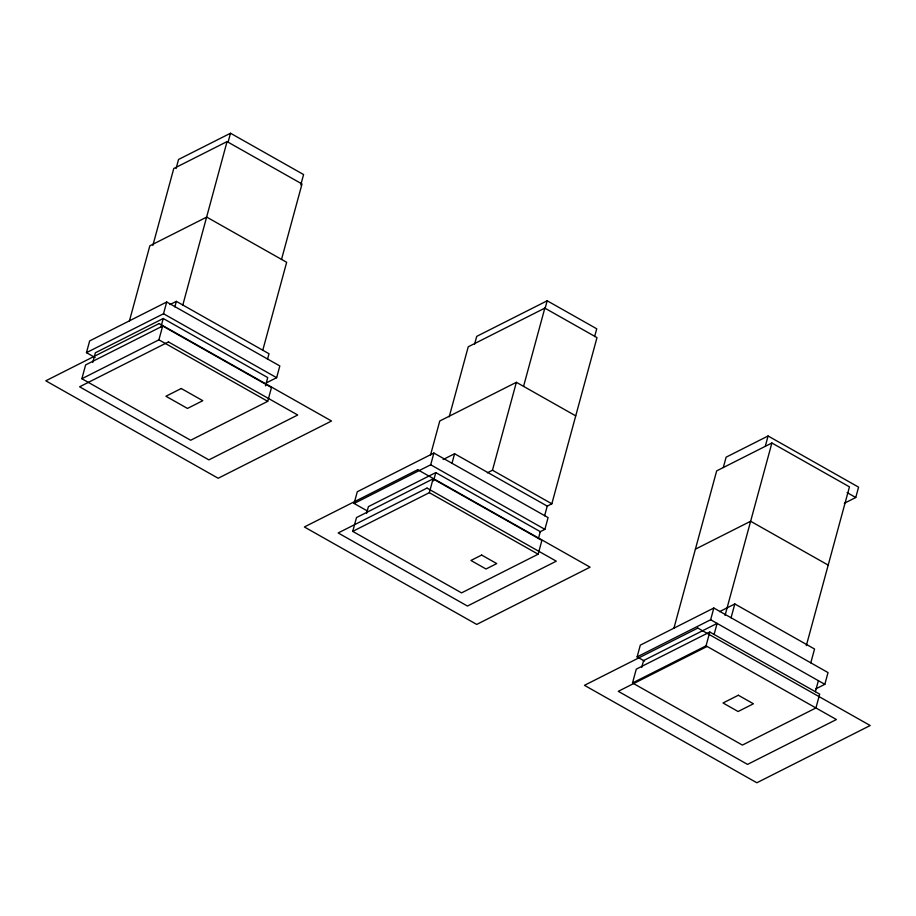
<?xml version="1.0" encoding="UTF-8"?>
<svg xmlns="http://www.w3.org/2000/svg" width="916" height="916" viewBox="0 0 916 916"><rect width="100%" height="100%" fill="white"/><g stroke="black" fill="none" stroke-linecap="round" stroke-linejoin="round"><path stroke-width="1.37" d="M95.172 357.572L86.47 352.66L89.653 340.924L166.712 302.005L279.827 365.953L276.643 377.69L266.533 382.796M81.868 378.732L85.623 364.923L162.67 326.004L271.479 387.525L267.735 401.334L190.677 440.252L81.868 378.732L158.915 339.825L162.67 326.004M92.745 362.438L95.379 352.775L163.231 318.505L267.735 377.575L265.48 385.865M129.316 321.367L149.846 245.809L206.707 217.092L286.662 262.297L262.778 350.221M152.88 245.396L173.765 168.51L227.054 141.591L302.017 183.979L281.498 259.491M176.09 168.533L178.551 159.464L230.5 133.232L303.585 174.544L300.769 184.906M86.47 352.66L163.517 313.741L166.712 302.005M160.987 326.783L163.231 318.505M174.853 306.883L176.353 301.364L269.006 353.736L267.506 359.267M182.822 305.017L227.054 141.591M228.038 142.289L230.5 133.232M367.763 511.185L354.103 503.468L357.297 491.732L433.886 453.042L548.089 517.597L544.894 529.345L539.787 531.921M352.74 531.372L356.496 517.563L433.085 478.873L541.894 540.394L538.139 554.203L461.55 592.881L352.74 531.372L429.329 492.682L433.085 478.873M366.526 513.533L368.404 506.628L435.798 472.587L540.303 531.658L538.425 538.562M430.44 455.332L439.772 420.994L516.372 382.304L575.729 415.864M354.103 503.468L430.703 464.778L433.886 453.042M449.206 416.826L468.236 346.798L544.825 308.12L596.992 337.603L551.844 503.789L546.737 506.376M433.554 480.877L435.798 472.587M474.614 344.141L476.721 336.367L547.184 300.78L596.74 328.798L594.633 336.561M451.966 463.404L454.588 453.741L547.241 506.113L544.619 515.777M487.369 472.816L492.476 470.229L516.372 382.304M523.563 386.38L544.825 308.12M545.077 308.543L547.184 300.78M644.555 661.1L637.112 656.898L640.307 645.15L713.827 608.018L828.03 672.573L824.835 684.321L815.961 688.798M632.509 682.97L636.265 669.161L709.797 632.029L819.683 694.145L815.927 707.953L742.407 745.086L632.509 682.97L706.041 645.837L709.797 632.029M641.704 667.455L643.582 660.55L717.102 623.407L714.102 634.456M673.901 628.307L716.667 470.893L771.89 443L849.464 486.854L806.32 645.631M723.297 467.538L726.113 457.187L768.089 435.982L858.578 487.152L855.762 497.502L844.323 503.285M637.112 656.898L710.644 619.754L713.827 608.018M765.272 446.344L768.089 435.982M725.048 615.426L771.89 443M731.071 617.762L734.815 603.953L814.542 649.02L810.786 662.829M815.377 691.706L818.377 680.657M169.975 304.581L176.353 301.364M443.149 459.511L454.588 453.741M695.416 549.153L750.628 521.261L828.201 565.103M719.61 611.636L734.815 603.953M707.118 646.444L618.277 691.317L747.548 764.402L836.4 719.529L706.041 645.837M847.094 492.602L855.762 497.502M492.476 470.229L551.844 503.789M710.644 619.754L824.835 684.321M163.517 313.741L276.643 377.69M430.703 464.778L544.894 529.345M158.915 339.825L267.735 401.334M429.329 492.682L538.139 554.203M159.155 323.554L45.8 380.804L218.18 478.255L331.535 421.005L159.155 323.554M168.452 341.931L79.6 386.804L208.882 459.878L297.723 415.005L168.452 341.931M181.242 388.51L165.922 396.25L187.471 408.433L202.791 400.693L181.242 388.51M417.719 469.725L304.364 526.975L476.732 624.426L590.087 567.176L417.719 469.725M427.005 488.091L338.164 532.963L467.446 606.048L556.287 561.176L427.005 488.091M481.656 555.062L470.927 560.466L486.007 568.996L496.735 563.58L481.656 555.062M697.82 628.078L584.465 685.328L756.845 782.768L870.2 725.518L697.82 628.078M738.342 695.244L723.022 702.984L738.113 711.514L753.421 703.774L738.342 695.244"/></g></svg>
